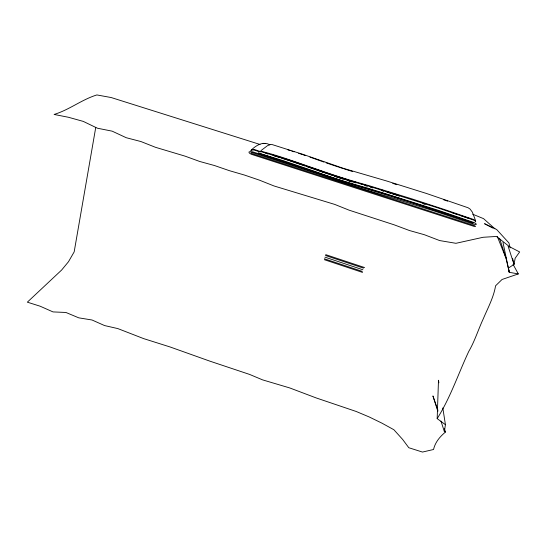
<?xml version="1.0" encoding="UTF-8"?>
<svg xmlns="http://www.w3.org/2000/svg" width="547" height="547" viewBox="0 0 547 547"><rect width="100%" height="100%" fill="white"/><g stroke="black" fill="none" stroke-linecap="round" stroke-linejoin="round"><path stroke-width="0.82" d="M95.739 127.465L74.173 251.873L68.491 261.719L61.613 270.054L27.35 302.17L40.143 306.211L53.018 311.913L65.913 312.467L78.768 317.841L92.026 319.995L104.566 325.561L117.851 328.597L143.676 338.627L169.967 346.928L209.638 361.068L249.603 374.428L262.601 379.878L289.719 387.932L316.159 397.922L356.193 411.474L369.218 416.964L381.922 423.152L393.881 429.73L402.592 439.385L408.794 447.726L422.475 452.061L433.539 449.504C435.159 442.249 439.945 436.622 445.511 432.007L444.362 431.617L445.429 424.698L437.176 418.612L438.489 380.261L438.879 382.777M250.806 150.664L250.854 150.391C253.767 148.825 257.24 151.505 260.098 151.95M251.299 150.247L251.34 149.967C254.246 148.415 257.705 151.088 260.557 151.526M437.176 418.612C450.482 397.553 458.222 373.895 468.752 351.441C474.803 341.048 478.269 329.595 483.302 318.757C487.849 307.961 493.674 297.411 495.568 285.808L502.043 279.483L518.296 273.924L513.079 264.331M475.685 221.85L475.466 221.097L473.654 220.092L437.873 207.887L368.288 186.021A317.301 139.745 16.2 0 1 317.547 170.042M260.96 150.637L267.49 145.673L270.464 144.476L272.037 144.538L302.594 154.24L343.27 168.305L386.661 180.989L426.557 193.501L468.102 207.771L470.112 209.104L472.403 212.209L475.459 220.311M251.866 149.495C256.591 145.071 263.449 141.071 269.849 144.832M475.186 221.316L475.575 220.762L473.49 219.456L446.523 210.198L411.727 198.807L368.439 185.495A316.583 139.396 16.2 0 1 317.841 169.556C299.332 163.3 278.738 155.539 260.803 151.198M263.128 143.369L263.928 143.403M264.16 143.403L264.96 143.43M518.296 273.924L509.271 272.31L505.982 258.143L499.514 238.26M365.006 185.03L367.379 185.727M364.849 185.556L367.228 186.26M370.401 187.197L372.781 187.901M265.787 153.331L267.859 153.946M381.553 189.939L383.891 190.643M381.444 190.479L383.789 191.19M271.045 154.35L273.11 154.979M386.989 191.58L389.286 192.284M386.893 192.127L390.736 193.303M274.485 155.403L277.233 156.257M274.068 155.84L276.823 156.695M287.989 149.899L290.272 150.61M352.644 171.553L344.48 168.982M279.982 157.119L282.04 157.768M277.514 156.914L280.262 157.782M291.797 151.095L294.074 151.82M260.023 144.463L111.171 97.537L96.874 94.939C81.783 99.561 69.216 109.913 54.085 114.446L68.437 117.27L83.301 121.407L97.414 128.217L112.169 131.164L126.241 137.714L140.948 141.55L155.471 147.3L185.084 156.155L199.703 161.474L214.52 165.543L229.391 170.671L244.413 175.033L259.408 180.148L274.013 185.966L334.696 204.4L349.136 210.178L394.189 224.831L409.429 230.519L424.342 234.711L439.638 240.564L455.931 243.306L483.131 237.275L496.491 236.448L509.524 246.704L519.65 251.955L515.171 258.198L514.023 264.372L508.389 268.105L509.271 272.31L502.994 242.492M283.414 158.213L285.472 158.869M281.643 158.213L285.773 159.539M392.746 183.382L396.78 184.681M392.349 193.214L398.031 195.053M392.267 193.768L399.495 196.106M422.776 203.628L425.19 204.4M339.311 167.3L343.742 168.743M286.156 159.088L293.691 161.556M286.457 159.758L289.206 160.654M319.421 170.767L325.075 172.633M298.628 153.297L302.409 154.548M338.572 167.061L331.229 164.599M289.896 160.88L294.012 162.24M325.711 254.642L364.596 267.558M325.438 255.483L363.488 268.126M324.891 257.131L362.9 269.767M324.35 258.779L362.319 271.408M324.426 259.729L362.538 272.413M294.375 161.789L301.882 164.326M294.696 162.473L297.438 163.389M303.168 154.801L305.431 155.567M451.432 212.366L453.743 213.152M298.122 163.621L302.224 165.023M443.59 199.744L447.583 201.118M326.121 162.849L330.497 164.353M454.516 213.419L456.875 214.233M460.813 215.593L463.172 216.407M302.566 164.558L306.648 165.973M302.908 165.256L304.959 165.967M463.965 216.687L469.476 218.622M309.951 157.119L313.704 158.439M321.773 161.317L323.947 162.083M307.448 166.254L314.634 168.777M307.12 166.719L314.327 169.255M317.54 170.042L284.755 158.862L260.167 151.369L260.728 151.813M314.436 158.698L321.041 161.057M472.704 214.212L483.548 218.643L494.891 228.776M492.703 228.003L484.533 223.702L496.662 229.514L508.942 242.964L510.119 247.9M497.291 236.509L505.982 258.143M437.956 410.359L432.916 395.932L437.86 411.344M444.396 428.8L445.511 432.007M508.142 246.362L514.023 264.372L512.655 258.608M440.978 421.074L444.362 431.617M442.81 407.932L445.429 424.698M363.427 184.565A437.504 173.043 16.2 0 1 359.386 183.348M356.159 182.37A437.504 173.043 16.2 0 1 353.738 181.625M352.931 181.378A437.504 173.043 16.2 0 1 349.711 180.38M348.904 180.127A437.504 173.043 16.2 0 1 344.883 178.855M344.077 178.602A437.504 173.043 16.2 0 1 334.463 175.498M333.663 175.231A437.504 173.043 16.2 0 1 329.677 173.912M328.884 173.652A437.504 173.043 16.2 0 1 324.911 172.312M324.118 172.045A437.504 173.043 16.2 0 1 315.428 169.057M343.331 178.609A567.068 200.927 16.2 0 1 339.352 177.331M355.974 182.889A438.434 173.426 16.2 0 1 353.547 182.144M352.74 181.891A438.434 173.426 16.2 0 1 344.665 179.368M343.858 179.108A438.434 173.426 16.2 0 1 334.217 175.997M333.417 175.731A438.434 173.426 16.2 0 1 329.417 174.404M328.617 174.144A438.434 173.426 16.2 0 1 324.638 172.804M323.838 172.531A438.434 173.426 16.2 0 1 319.872 171.177M319.079 170.903A438.434 173.426 16.2 0 1 315.127 169.536M351.926 181.919A568.203 201.317 16.2 0 1 347.919 180.654M343.113 179.122A568.203 201.317 16.2 0 1 339.119 177.83M338.32 177.57A568.203 201.317 16.2 0 1 334.333 176.271M258.348 153.044L313.93 171.43A442.12 174.931 16.2 0 0 362.62 187.177L391.96 195.963L448.014 214.082L473.292 223.026L411.05 202.581L367.427 188.995A572.702 202.855 16.2 0 1 323.708 175.061L252.564 151.786L250.123 151.594L248.919 152.059L249.329 153.044L251.223 154.254L474.194 226.431L475.623 226.431L474.311 225.549L251.634 153.488L250.82 152.668L252.146 152.545L321.027 174.917A718.539 226.793 16.3 0 0 394.661 198.643L433.88 210.882L473.264 224.072L475.5 224.53L476.499 224.202L474.297 222.615L438.099 210.253L367.707 188.12A320.159 141.126 16.2 0 1 316.378 171.943L283.209 160.627L258.348 153.044"/></g></svg>
